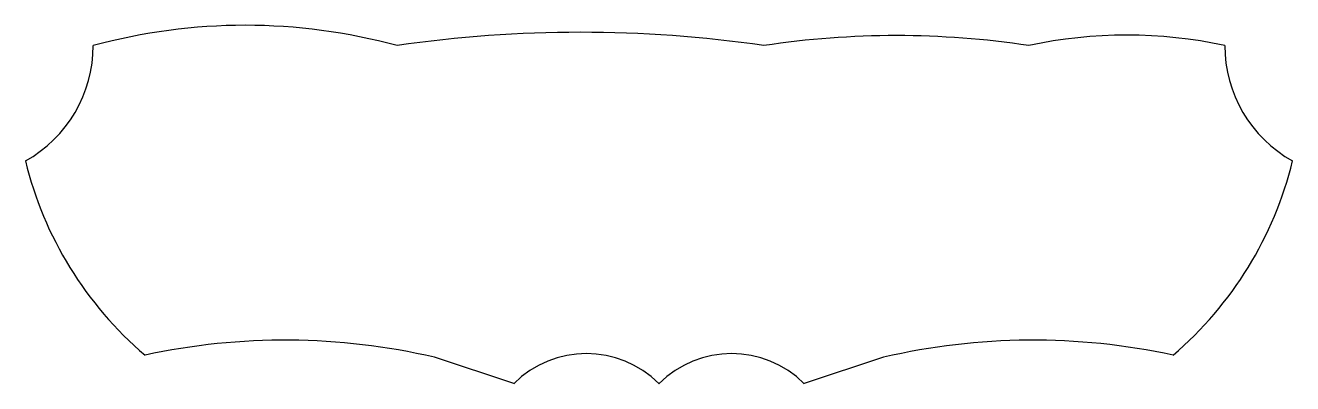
# Model space of a CAD drawing. Header units: millimetres. Extents: x 6 to 54, y 3.5 to 17.
import ezdxf

# ---------------------------------------------------------------- set-up
doc = ezdxf.new("R2010")
doc.units = ezdxf.units.MM
doc.layers.add('Corte exterior', color=1, linetype='Continuous', true_color=0xff0000)
doc.layers.add('grabado linea medio', color=3, linetype='Continuous', true_color=0x00ff00)

msp = doc.modelspace()

# ---------------------------------------------------------------- linework, layer by layer
at = {"layer": 'Corte exterior'}
for centre, start, end in [((3.583, 16.258), 299.0546, 0), ((56.417, 16.258), 180, 240.9454)]:
    msp.add_arc(centre, 5, start, end, dxfattribs=at)
at = {"layer": 'grabado linea medio'}
for p, q in [((24.501, 3.451), (21.501, 4.451)), ((38.499, 4.451), (35.499, 3.451))]:
    msp.add_line(p, q, dxfattribs=at)
for centre, radius, start, end in [((14.334, -4.954), 21.978, 74.8328, 105.1672), ((27.027, -31.667), 48.426, 81.7562, 98.2438), ((38.988, -16.997), 33.631, 81.421, 98.579), ((47.711, -0.896), 17.55, 77.8094, 102.1906), ((19.655, 15.216), 14.044, 193.7089, 229.5381), ((40.345, 15.214), 14.043, 310.4682, 346.2974), ((15.844, -19.887), 24.987, 76.9142, 102.252), ((44.156, -19.887), 24.987, 77.7457, 103.0858), ((27.251, 0.701), 3.888, 45, 135), ((32.749, 0.701), 3.888, 45, 135)]:
    msp.add_arc(centre, radius, start, end, dxfattribs=at)

doc.saveas('drawing.dxf')
